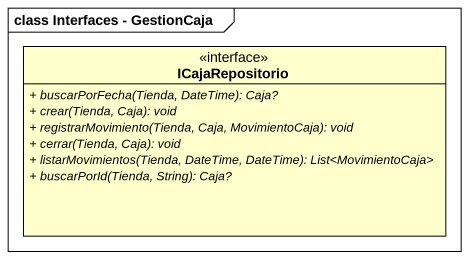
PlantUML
@startuml
mainframe class Interfaces - GestionCaja
hide circle
hide empty members
skinparam classAttributeIconSize 0
interface ICajaRepositorio {
  {abstract} + buscarPorFecha(Tienda, DateTime): Caja?
  {abstract} + crear(Tienda, Caja): void
  {abstract} + registrarMovimiento(Tienda, Caja, MovimientoCaja): void
  {abstract} + cerrar(Tienda, Caja): void
  {abstract} + listarMovimientos(Tienda, DateTime, DateTime): List<MovimientoCaja>
  {abstract} + buscarPorId(Tienda, String): Caja?
}
@enduml
